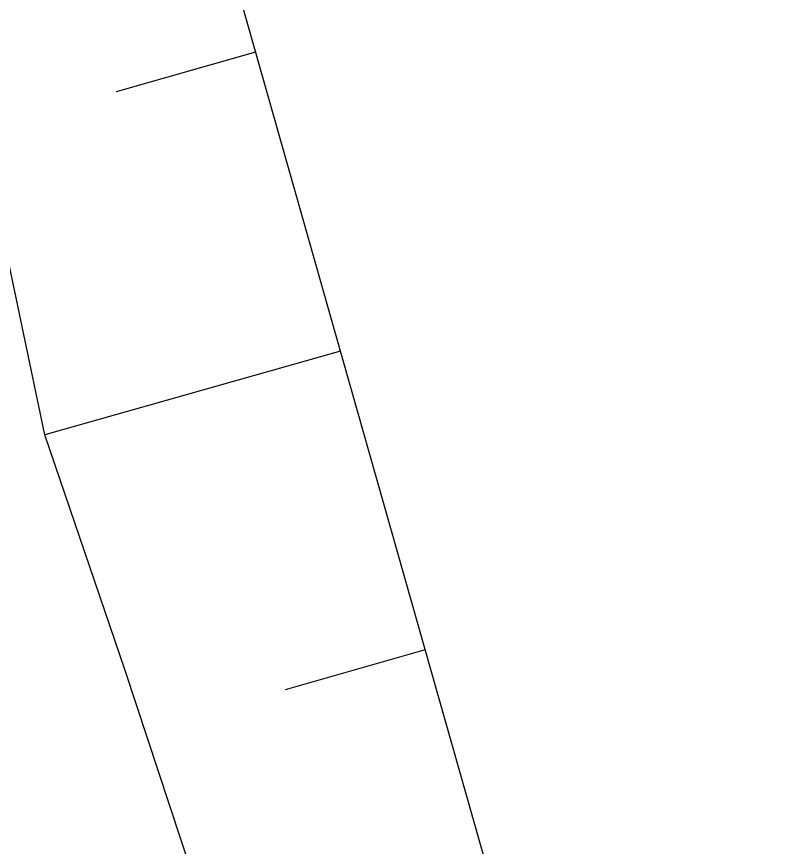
# Model space of a CAD drawing. Header units: metres. Extents: x 292889 to 323604, y 7400965 to 7462856.
# Drawn here: x 298782.8 to 298788.93, y 7450527.4 to 7450534.08 of the extents above; entities that cross this region are included whole.
import ezdxf

# ---------------------------------------------------------------- set-up
doc = ezdxf.new("R2010")
doc.units = ezdxf.units.M
doc.header["$LTSCALE"] = 10
for name, color, linetype in [('_LIMITE CONCESS', 30, 'CONC_LINE'), ('ACAD-Trecho Total_TIC_TALUDES E MUROS$0$F-HZ-ATERRO-TALUDE', 110, 'Continuous'), ('ACAD-Trecho Total_TIC_TALUDES E MUROS$0$F-HZ-TALUDE', 2, 'Continuous')]:
    doc.layers.add(name, color=color, linetype=linetype)
doc.styles.get("Standard").update_dxf_attribs({"font": 'simplex.shx'})
doc.linetypes.add('CONC_LINE', pattern='A,3.5,-0.25,["CONC",Standard,S=0.175,R=0,X=-0.05,Y=-0.1],-0.75', length=4.5)

# ---------------------------------------------------------------- blocks, each defined once
blk = doc.blocks.new('ACAD-Trecho Total_TIC_TALUDES E MUROS')
at = {"layer": 'ACAD-Trecho Total_TIC_TALUDES E MUROS$0$F-HZ-ATERRO-TALUDE', "linetype": 'Continuous', "lineweight": -3}
for p, q in [((298784.725, 7450533.796), (298783.6024, 7450533.4773)), ((298785.4077, 7450531.391), (298783.029, 7450530.7158)), ((298786.0905, 7450528.986), (298784.9612, 7450528.6655))]:
    blk.add_line(p, q, dxfattribs=at)
at = {"layer": 'ACAD-Trecho Total_TIC_TALUDES E MUROS$0$F-HZ-TALUDE', "linetype": 'Continuous', "lineweight": -3, "flags": 128}
for points in [[(298815.9951, 7450423.6398), (298679.4525, 7450904.6436)], [(298786.7564, 7450519.2997), (298786.2309, 7450521.2296), (298785.6085, 7450523.1319), (298784.9713, 7450525.03), (298784.3013, 7450526.9189), (298783.6754, 7450528.8202), (298783.029, 7450530.7158), (298782.6153, 7450532.6773), (298782.0733, 7450534.6025), (298781.6358, 7450536.5573), (298780.9054, 7450538.429), (298780.3204, 7450540.342), (298779.6489, 7450542.2304), (298778.8828, 7450544.0919), (298778.5819, 7450546.0855), (298778.0836, 7450548.0231)]]:
    blk.add_lwpolyline(points, dxfattribs=at)

msp = doc.modelspace()

# ---------------------------------------------------------------- block references
at = {"layer": '_LIMITE CONCESS'}
msp.add_blockref('ACAD-Trecho Total_TIC_TALUDES E MUROS', (0, 0), dxfattribs=at)

doc.saveas('drawing.dxf')
